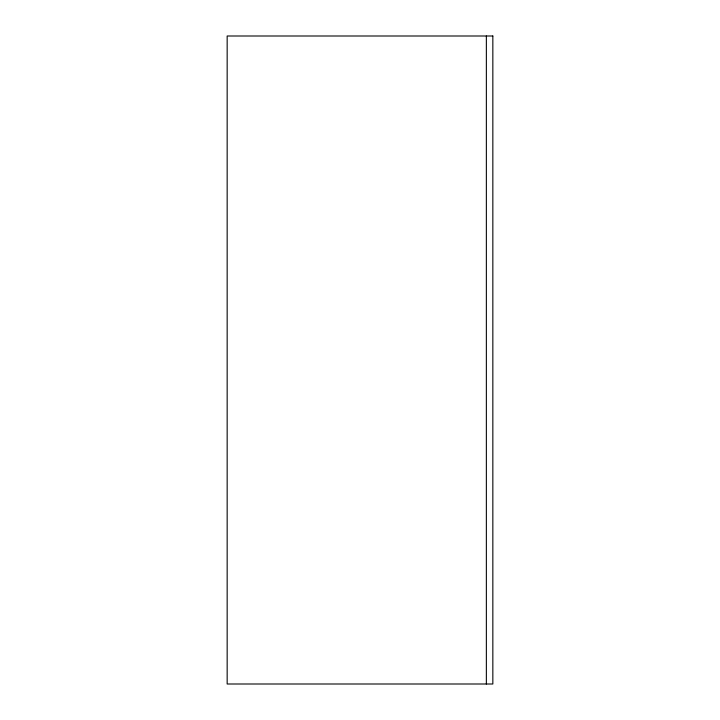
<?xml version="1.0" encoding="UTF-8"?>
<svg xmlns="http://www.w3.org/2000/svg" width="720" height="720" viewBox="0 0 720 720"><rect width="100%" height="100%" fill="white"/><g stroke="black" fill="none" stroke-linecap="round" stroke-linejoin="round"><path stroke-width="1.08" d="M486.36 36L486.36 684M492.84 36L227.16 36L227.16 684L492.84 684L492.84 36"/></g></svg>
